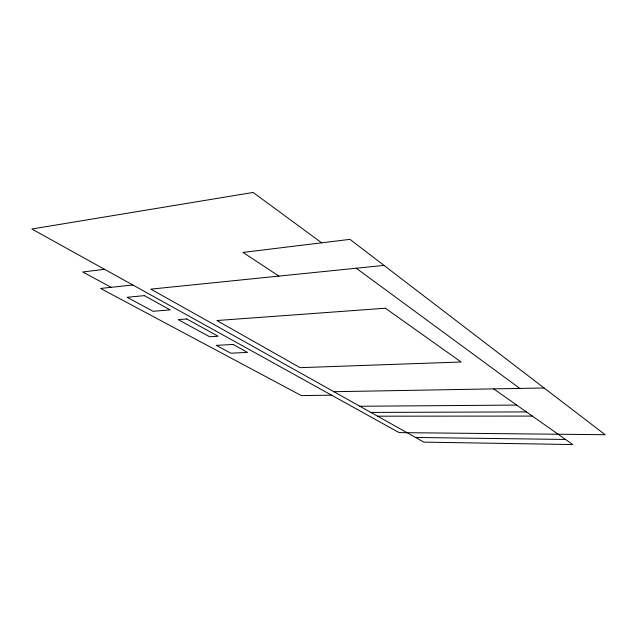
<?xml version="1.0" encoding="UTF-8"?>
<svg xmlns="http://www.w3.org/2000/svg" width="637" height="637" viewBox="0 0 637 637"><rect width="100%" height="100%" fill="white"/><g stroke="black" fill="none" stroke-linecap="round" stroke-linejoin="round"><path stroke-width="0.96" d="M104.548 269.316L82.762 271.975L111.156 287.319M132.854 285.002L100.59 288.442L301.373 395.617L331.543 395.147M383.992 265.406L150.818 289.142L423.868 442.126L572.751 444.546L493.691 388.881M333.884 391.707L544.109 387.989M359.849 406.255L516.703 405.076M370.853 412.418L526.409 411.916M377.574 416.184L532.317 416.08M415.547 437.46L565.521 439.458M278.895 276.1L242.968 252.419L349.968 239.361L605.15 434.713L399.112 432.611L31.85 229.009L253.12 192.454L321.661 242.816M356.25 268.225L519.84 388.419M144.312 295.632L127.129 297.304L153.119 311.31L170.198 309.877L144.312 295.632M186.721 318.962L178.161 319.615L209.653 336.758L218.133 336.24L186.721 318.962M385.377 308.228L216.867 320.53L300.091 367.668L461.116 361.999L385.377 308.228M233.062 344.458L216.293 345.365L230.841 353.209L247.522 352.404L233.062 344.458"/></g></svg>
